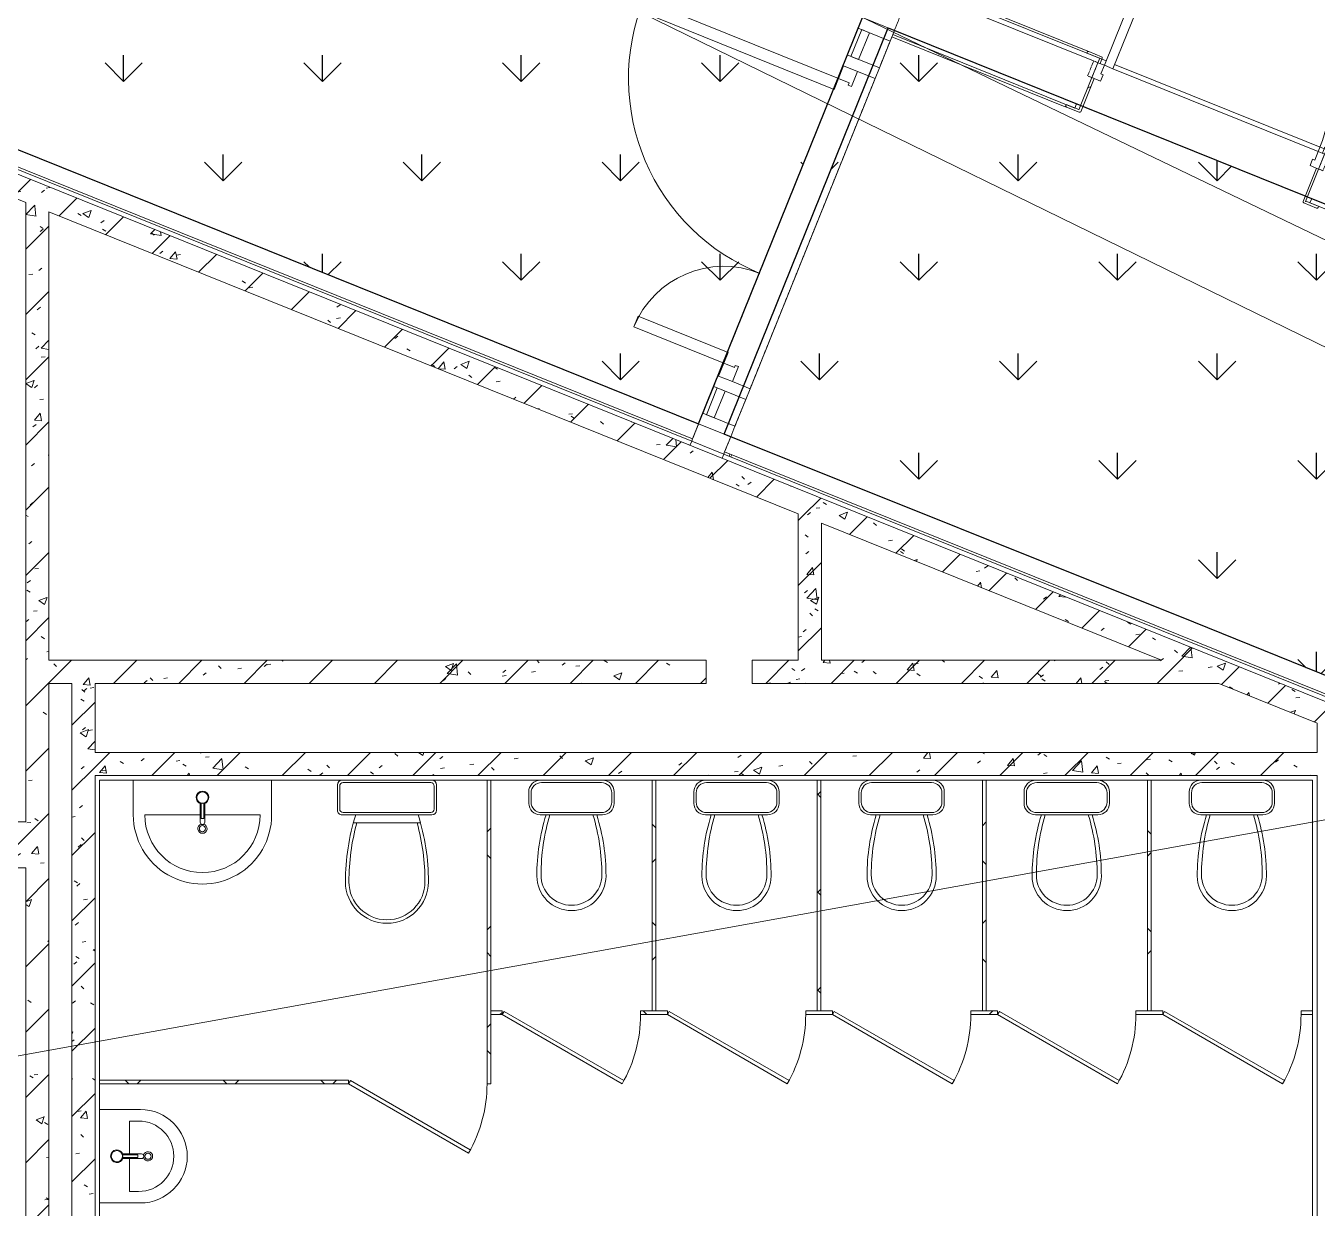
# Model space of a CAD drawing. Header units: millimetres. Extents: x -584918 to 2941280, y 3000189 to 4229862.
# Drawn here: x -460583 to -454983, y 4049111 to 4054237 of the extents above; entities that cross this region are included whole.
import ezdxf

# ---------------------------------------------------------------- set-up
doc = ezdxf.new("R2010")
doc.units = ezdxf.units.MM
doc.linetypes.add('ASVP_Невидимые', pattern=[5, 3, -2])
doc.linetypes.add('ASVP_Штриховая_ш3 п1_5', pattern=[4.5, 3, -1.5])
for name, color, linetype, lineweight in [('Витраж', 7, 'Continuous', 0), ('Двери', 7, 'Continuous', 0), ('Линии разделители', 7, 'ASVP_Штриховая_ш3 п1_5', 0), ('Обобщенные модели', 7, 'Continuous', 0), ('Панели витража', 7, 'Continuous', 0), ('Перекрытие', 7, 'Continuous', 0), ('Сантехника', 7, 'Continuous', 0), ('Стены внутренние', 7, 'Continuous', 0), ('Стены наружные', 7, 'Continuous', 0), ('Стены несущие', 7, 'Continuous', 0), ('Стены отделка', 7, 'Continuous', 0), ('Стены перегородки', 7, 'Continuous', 0), ('экспертиза ДУ', 1, 'Continuous', 0), ('экспертиза условные обозначения', 1, 'Continuous', 0)]:
    doc.layers.add(name, color=color, linetype=linetype, lineweight=lineweight)
pattern_1 = [(45, (-440814.02, 4025236.82), (-141.4214, 141.4214), [])]
pattern_2 = [(50, (-440814.02, 4025236.82), (364.368, -31.8783), [38.1, -419.1]), (355, (-440814.02, 4025236.8), (-70.486, 382.1133), [30.48, -335.28]), (100.451, (-440783.66, 4025234.16), (293.885, 350.2334), [32.38, -356.18]), (46.184, (-440814, 4025338.4), (542.1585, -84.086), [57.15, -628.65]), (96.636, (-440768.84, 4025331.4), (474.805, 494.8554), [48.57, -534.27]), (351.184, (-440814, 4025338.4), (474.81, 494.85), [45.72, -502.92]), (21, (-440763.22, 4025313.02), (303.2285, -204.5305), [38.1, -419.1]), (326, (-440763.22, 4025313), (123.604, 368.376), [30.48, -335.28]), (71.451, (-440737.95, 4025295.97), (426.834, 163.8427), [32.38, -356.18]), (37.5, (-440814.02, 4025236.82), (6.17665, 169.11015), [16.764, -314.452, 16.764, -323.596, -336.55]), (37.5, (-440814.02, 4025236.82), (6.17665, 169.11015), [-671.576, 16.764, -319.786]), (7.5, (-440814.02, 4025236.82), (133.6389, 200.3615), [16.764, -177.292, 16.764, -306.832, -128.27]), (7.5, (-440814.02, 4025236.82), (133.6389, 200.3615), [-517.652, 16.764, -111.506]), (327.5, (-440927.3, 4025236.82), (271.1818, -11.45836), [16.764, -110.236, 16.764, -379.476, -525.78]), (327.5, (-440927.3, 4025236.82), (271.1818, -11.45836), [-523.24, 16.764, -509.016]), (317.5, (-440978.1, 4025236.82), (296.2585, 50.8528), [16.764, -148.336, 16.764, -246.38, -373.38]), (317.5, (-440978.1, 4025236.82), (296.2585, 50.8528), [-428.244, 16.764, -356.616])]
pattern_3 = [(45, (-440814.02, 4025236.82), (-212.132, 212.132), []), (135, (-440814.02, 4025236.82), (-212.132, -212.132), [])]
pattern_4 = [(90, (-441193.04, 3779846), (-431.0523, 431.0523), [114.3, -747.8046]), (45, (-441193.04, 3779846), (-431.0523, 431.0523), [114.3, -495.3]), (135, (-441193.04, 3779846), (-431.0523, -431.0523), [114.3, -495.3])]

# ---------------------------------------------------------------- blocks, each defined once
blk = doc.blocks.new('Системная панель - Cтеклопакет Двухкамерный_36 мм-6338300-АР Этаж 03')
at = {"layer": 'Панели витража', "lineweight": 18}
for p, q in [((62.5, 18), (-62.5, 18)), ((-62.5, 18), (-62.5, -18)), ((62.5, -18), (62.5, 18)), ((-62.5, -18), (62.5, -18))]:
    blk.add_line(p, q, dxfattribs=at)
blk = doc.blocks.new('Прямоугольный импост - 50х150 мм-6338301-АР Этаж 03')
at = {"layer": 'Витраж', "lineweight": 18}
for p, q in [((-50, 115), (0, 115)), ((-50, -35), (-50, 115)), ((0, 115), (0, -35)), ((0, -35), (-50, -35))]:
    blk.add_line(p, q, dxfattribs=at)
blk = doc.blocks.new('ASVP_ДверьАлюминиеваяВитражная_2 полотна - Остекленная Внутренняя-6432282-АР Этаж 03')
at = {"layer": 'Двери', "lineweight": 18}
for p, q in [((-725, 32.5), (-725, -32.5)), ((-655, 32.5), (-725, 32.5)), ((-665, -32.5), (-665, 17.5)), ((-665, 17.5), (-655, 17.5)), ((-655, 17.5), (-655, 32.5)), ((655, 32.5), (725, 32.5)), ((655, 17.5), (655, 32.5)), ((665, 17.5), (655, 17.5)), ((665, -32.5), (665, 17.5)), ((725, 32.5), (725, -32.5)), ((-725, -32.5), (-665, -32.5)), ((-615, -32.5), (-665, -32.5)), ((-665, -32.5), (-665, -942.5)), ((-615, -942.5), (-615, -32.5)), ((615, -452.5), (615, -32.5)), ((615, -32.5), (665, -32.5)), ((665, -32.5), (665, -452.5)), ((725, -32.5), (665, -32.5)), ((665, -452.5), (615, -452.5)), ((-665, -942.5), (-615, -942.5))]:
    blk.add_line(p, q, dxfattribs=at)
at = {"layer": 'Двери'}
for centre, radius, start, end in [((-665, -32.5), 910, 270, 0), ((665, -32.5), 420, 180, 270)]:
    blk.add_arc(centre, radius, start, end, dxfattribs=at)
blk = doc.blocks.new('Прямоугольный импост - 50х150 мм-6338298-АР Этаж 03')
at = {"layer": 'Витраж', "lineweight": 18}
for p, q in [((-25, 115), (25, 115)), ((-25, -35), (-25, 115)), ((25, 115), (25, 32.5)), ((25, -35), (-25, -35)), ((25, -32.5), (25, -35))]:
    blk.add_line(p, q, dxfattribs=at)
blk = doc.blocks.new('Прямоугольный импост - 50х150 мм-V4-АР Этаж 03')
at = {"layer": 'Витраж', "lineweight": 18}
for p, q in [((-25, 115), (25, 115)), ((-25, 32.5), (-25, 115)), ((25, 115), (25, -35)), ((-25, -35), (-25, -32.5)), ((25, -35), (-25, -35))]:
    blk.add_line(p, q, dxfattribs=at)
blk = doc.blocks.new('Прямоугольный импост - 50х150 мм-6338307-АР Этаж 03')
at = {"layer": 'Витраж', "lineweight": 18}
for p, q in [((0, 115), (-50, 115)), ((-50, 115), (-50, -35)), ((0, -35), (0, 115)), ((-50, -35), (0, -35))]:
    blk.add_line(p, q, dxfattribs=at)
blk = doc.blocks.new('ASVP_2D_Унитаз_Слив - Унитаз для взрослых-7543800-АР Этаж 03')
at = {"layer": 'Сантехника'}
for p, q in [((-254.8, 195), (36.7, 195)), ((-324.1, 140), (-324.1, 30)), ((-314.1, 135), (-314.1, 35)), ((85.9, 160), (-304.1, 160)), ((80.9, 150), (-299.1, 150)), ((95.9, 35), (95.9, 135)), ((105.9, 30), (105.9, 140)), ((-299.1, 20), (80.9, 20))]:
    blk.add_line(p, q, dxfattribs=at)
for centre, radius, start, end in [((-109.1, 450), 180, 90, 180), ((-109.1, 450), 180, 0, 90), ((-109.1, 450), 165, 90, 180), ((-109.1, 450), 165, 0, 90), ((676.9, 450), 966, 180, 197.4702), ((691.9, 450), 966, 180, 195.3062), ((-910.1, 450), 966, 344.6938, 0), ((-895.1, 450), 966, 342.5298, 0), ((-304.1, 140), 20, 90, 180), ((-299.1, 135), 15, 90, 180), ((80.9, 135), 15, 360, 90), ((85.9, 140), 20, 360, 90), ((-304.1, 30), 20, 180, 270), ((-299.1, 35), 15, 180, 270), ((80.9, 35), 15, 270, 0), ((85.9, 30), 20, 270, 360)]:
    blk.add_arc(centre, radius, start, end, dxfattribs=at)
blk = doc.blocks.new('ASVP_2D_Унитаз_Слив - Унитаз детский-7543592-АР Этаж 03')
at = {"layer": 'Сантехника'}
for p, q in [((-244.1, 160), (25.9, 160)), ((20.9, 150), (-239.1, 150)), ((-294.1, 60), (-294.1, 110)), ((-284.1, 105), (-284.1, 65)), ((65.9, 65), (65.9, 105)), ((75.9, 110), (75.9, 60)), ((-239.1, 20), (20.9, 20))]:
    blk.add_line(p, q, dxfattribs=at)
for centre, radius, start, end in [((-109.1, 425), 150, 90.0996, 180), ((-109.1, 425), 150, 0, 90.0996), ((-109.1, 420.1), 131.9, 90, 180), ((-109.1, 420.1), 131.9, 360, 90), ((638.7, 425), 897.8, 180, 197.1672), ((661.9, 420.1), 902.8, 180, 196.7435), ((-880.1, 420.1), 902.8, 343.2565, 360), ((-856.9, 425), 897.8, 342.8328, 0), ((-244.1, 110), 50, 90, 180), ((-239.1, 105), 45, 90, 180), ((20.9, 105), 45, 0, 90), ((25.9, 110), 50, 0, 90), ((-244.1, 60), 50, 180, 270), ((-239.1, 65), 45, 180, 270), ((20.9, 65), 45, 270, 0), ((25.9, 60), 50, 270, 0)]:
    blk.add_arc(centre, radius, start, end, dxfattribs=at)
blk = doc.blocks.new('ASVP_2D_Раковина - Раковина 405х380 _детская_-7545342-АР Этаж 03')
at = {"layer": 'Сантехника'}
for p, q in [((-311.6, 187.5), (-311.6, 10)), ((-311.6, 10), (-311.6, 187.5)), ((-261.6, 179.3), (-261.6, 140)), ((-119.1, 110.6), (-119.1, 191.9)), ((-115.1, 176), (-115.1, 109.6)), ((-103.1, 176), (-115.1, 176)), ((-103.1, 109.6), (-103.1, 176)), ((-99.1, 191.9), (-99.1, 110.6)), ((43.4, 179.3), (43.4, 140)), ((93.4, 10), (93.4, 187.5)), ((93.4, 187.5), (93.4, 10)), ((-261.6, 140), (-119.1, 140)), ((43.4, 140), (-99.1, 140))]:
    blk.add_line(p, q, dxfattribs=at)
for centre, radius in [((-109.1, 220), 13.3), ((-109.1, 85), 24.5)]:
    blk.add_circle(centre, radius, dxfattribs=at)
for centre, radius, start, end in [((-109.1, 187.5), 202.5, 360, 180), ((-109.1, 187.5), 202.5, 360, 180), ((-109.1, 179.3), 152.5, 0, 180), ((-109.1, 220), 20, 284.1438, 255.8562), ((-109.1, 191.9), 10, 0, 180), ((-109.1, 85), 27.5, 102.6043, 77.3977), ((-109.1, 85), 25.3, 76.2933, 103.7089)]:
    blk.add_arc(centre, radius, start, end, dxfattribs=at)
blk = doc.blocks.new('Д_Эскиз_1П - Дверь_в_трансформируемой_перегородке-7567258-АР Этаж 03')
at = {"layer": 'Двери'}
for p, q in [((-292, 5.9), (-300, -8)), ((227.6, -294.1), (-292, 5.9)), ((-300, -8), (219.6, -308)), ((219.6, -308), (227.6, -294.1))]:
    blk.add_line(p, q, dxfattribs=at)
blk.add_arc((-300, -8), 600, 330, 360, dxfattribs=at)
blk = doc.blocks.new('ASVP_2D_Раковина - Раковина 600х450-7567269-АР Этаж 03')
at = {"layer": 'Сантехника'}
for p, q in [((-119.1, 110.6), (-119.1, 191.9)), ((-115.1, 176), (-115.1, 109.6)), ((-103.1, 176), (-115.1, 176)), ((-103.1, 109.6), (-103.1, 176)), ((-99.1, 191.9), (-99.1, 110.6)), ((-409.1, 160), (-409.1, 10)), ((-409.1, 10), (-409.1, 160)), ((-359.1, 160), (-119.1, 160)), ((140.9, 160), (-99.1, 160)), ((190.9, 10), (190.9, 160)), ((190.9, 160), (190.9, 10))]:
    blk.add_line(p, q, dxfattribs=at)
for centre, radius in [((-109.1, 220), 13.3), ((-109.1, 85), 24.5)]:
    blk.add_circle(centre, radius, dxfattribs=at)
for centre, radius, start, end in [((-109.1, 160), 300, 360, 180), ((-109.1, 160), 300, 360, 180), ((-109.1, 160), 250, 0, 180), ((-109.1, 220), 20, 284.1438, 255.8562), ((-109.1, 191.9), 10, 0, 180), ((-109.1, 85), 27.5, 102.6043, 77.3977), ((-109.1, 85), 25.3, 76.2933, 103.7089)]:
    blk.add_arc(centre, radius, start, end, dxfattribs=at)
blk = doc.blocks.new('ASVP_ДверьДеревянная_1 полотно - Входная_внутр_ 1000х2000h_полотно_ Г Пр _950 в свету_-7487840-АР Этаж 03')
at = {"layer": 'Двери', "lineweight": 18}
for p, q in [((-500, 1100), (-460, 1100)), ((-500, 100), (-500, 1100)), ((-460, 1100), (-460, 100)), ((-530, 100), (-500, 100)), ((-530, 30), (-530, 100)), ((-460, 100), (-500, 100)), ((-500, 100), (-500, 60)), ((-500, 60), (-490, 60)), ((-490, 60), (-490, 30)), ((490, 60), (500, 60)), ((490, 30), (490, 60)), ((500, 100), (530, 100)), ((500, 60), (500, 100)), ((530, 100), (530, 30)), ((-490, 30), (-530, 30)), ((530, 30), (490, 30))]:
    blk.add_line(p, q, dxfattribs=at)
at = {"layer": 'Двери', "linetype": 'ASVP_Невидимые', "lineweight": 18}
for p, q in [((-550, 100), (-530, 100)), ((-550, 30), (-550, 100)), ((-530, 100), (-530, 30)), ((530, 100), (550, 100)), ((530, 30), (530, 100)), ((550, 100), (550, 30)), ((-530, 30), (-550, 30)), ((550, 30), (530, 30))]:
    blk.add_line(p, q, dxfattribs=at)
at = {"layer": 'Двери'}
blk.add_arc((-500, 100), 1000, 0, 90, dxfattribs=at)
blk = doc.blocks.new('ASVP_НАЛИЧНИК МДФ_Двери - Наличник дверной МДФ-V83-АР Этаж 03')
at = {"layer": 'Обобщенные модели'}
h = blk.add_hatch(dxfattribs=at)
h.set_pattern_fill('FP_24', color=256, style=0, pattern_type=2)
h.set_pattern_definition([(238.819, (24272.62, -20429.885), (847.5705, 1239.66265), [208.25, -1874.25]), (228.514, (24551.11, -20452.37), (-230.6308, -541.9905), [465.661, -465.661]), (220.384, (24628.95, -20645.53), (-616.941, -697.6711), [263.418, -1053.671])])
h.paths.add_polyline_path([(585, -10), (589, -7.5), (590, -5), (590, 0), (530, 0), (530, 150), (520, 150), (520, -5), (521.5, -8.5), (525, -10), (554, -10)])
h.paths.add_polyline_path([(-525, -10), (-521.5, -8.5), (-520, -5), (-520, 150), (-530, 150), (-531, 0), (-590, 0), (-590, -5), (-587.5, -9), (-585, -10), (-526.4, -10)])
for p, q in [((-530, 150), (-530, -1)), ((-520, -5), (-520, 150)), ((520, 150), (520, -5)), ((530, -1), (530, 150)), ((-531, 0), (-590, 0)), ((-590, 0), (-590, -5)), ((-531, -1), (-531, 0)), ((590, 0), (531, 0)), ((531, 0), (531, -1)), ((590, -5), (590, 0)), ((-585, -10), (-525, -10)), ((-530, -1), (-531, -1)), ((525, -10), (585, -10)), ((531, -1), (530, -1))]:
    blk.add_line(p, q, dxfattribs=at)
for centre, start, end in [((-585, -5), 180, 270), ((-525, -5), 270, 360), ((525, -5), 180, 270), ((585, -5), 270, 360)]:
    blk.add_arc(centre, 5, start, end, dxfattribs=at)
blk = doc.blocks.new('ASVP_НАЛИЧНИК МДФ_Двери - Наличник дверной МДФ-V84-АР Этаж 03')
at = {"layer": 'Обобщенные модели'}
h = blk.add_hatch(dxfattribs=at)
h.set_pattern_fill('FP_25', color=256, style=0, pattern_type=2)
h.set_pattern_definition([(58.819, (-24272.62, 20669.885), (-847.5705, -1239.66265), [208.25, -1874.25]), (48.514, (-24551.11, 20692.37), (230.6314, 541.9913), [465.661, -465.661]), (40.384, (-24628.95, 20885.53), (616.941, 697.6711), [263.418, -1053.671])])
h.paths.add_polyline_path([(-590, 0), (-590, -5), (-587.5, -9), (-585, -10), (-525, -10), (-521.5, -8.5), (-520, -4.8), (-520, 0), (-565.2, 0)])
h.paths.add_polyline_path([(520, 0), (520, -5), (521.5, -8.5), (525, -10), (585, -10), (589, -7.5), (590, -5), (590, 0), (521, 0)])
for p, q in [((-531, 0), (-590, 0)), ((-531, -1), (-531, 0)), ((-530, 20), (-530, -1)), ((-520, -5), (-520, 20)), ((520, 20), (520, -5)), ((530, -1), (530, 20)), ((590, 0), (531, 0)), ((590, -5), (590, 0)), ((-590, 0), (-590, -5)), ((-585, -10), (-525, -10)), ((-530, -1), (-531, -1)), ((525, -10), (585, -10)), ((531, -1), (530, -1)), ((531, 0), (531, -1))]:
    blk.add_line(p, q, dxfattribs=at)
for centre, start, end in [((-585, -5), 180, 270), ((-525, -5), 270, 360), ((525, -5), 180, 270), ((585, -5), 270, 360)]:
    blk.add_arc(centre, 5, start, end, dxfattribs=at)

msp = doc.modelspace()

# ---------------------------------------------------------------- hatches: boundary and pattern name
at = {"layer": 'Стены внутренние'}
h = msp.add_hatch(dxfattribs=at)
h.set_pattern_fill('FP_4', color=256, style=0, pattern_type=2)
h.set_pattern_definition(pattern_1)
h.paths.add_polyline_path([(-454683.121, 4051093.335), (-454683.121, 4051201.149), (-460690.656, 4053622.096), (-460728.033, 4053529.344), (-454783.121, 4051133.633)])
h = msp.add_hatch(dxfattribs=at)
h.set_pattern_fill('FP_5', color=256, style=0, pattern_type=2)
h.set_pattern_definition(pattern_2)
h.paths.add_polyline_path([(-454683.121, 4051093.335), (-454683.121, 4051201.149), (-460690.656, 4053622.096), (-460728.033, 4053529.344), (-454783.121, 4051133.633)])
h = msp.add_hatch(dxfattribs=at)
h.set_pattern_fill('FP_4', color=256, style=0, pattern_type=2)
h.set_pattern_definition(pattern_1)
h.paths.add_polyline_path([(-460529.996, 4047086.149), (-460483.121, 4047086.149), (-460483.121, 4053430.648), (-460583.121, 4053470.946), (-460583.121, 4047086.149)])
h = msp.add_hatch(dxfattribs=at)
h.set_pattern_fill('FP_5', color=256, style=0, pattern_type=2)
h.set_pattern_definition(pattern_2)
h.paths.add_polyline_path([(-460529.996, 4047086.149), (-460483.121, 4047086.149), (-460483.121, 4053430.648), (-460583.121, 4053470.946), (-460583.121, 4047086.149)])
h = msp.add_hatch(dxfattribs=at)
h.set_pattern_fill('FP_4', color=256, style=0, pattern_type=2)
h.set_pattern_definition(pattern_1)
h.paths.add_polyline_path([(-457133.121, 4051486.149), (-457133.121, 4052080.648), (-457233.121, 4052120.946), (-457233.121, 4051486.149)])
h = msp.add_hatch(dxfattribs=at)
h.set_pattern_fill('FP_5', color=256, style=0, pattern_type=2)
h.set_pattern_definition(pattern_2)
h.paths.add_polyline_path([(-457133.121, 4051486.149), (-457133.121, 4052080.648), (-457233.121, 4052120.946), (-457233.121, 4051486.149)])
h = msp.add_hatch(dxfattribs=at)
h.set_pattern_fill('FP_4', color=256, style=0, pattern_type=2)
h.set_pattern_definition(pattern_1)
h.paths.add_polyline_path([(-459188.486, 4051386.149), (-457633.121, 4051386.149), (-457633.121, 4051486.149), (-460483.121, 4051486.149), (-460483.121, 4051386.149), (-460283.121, 4051386.149)])
h = msp.add_hatch(dxfattribs=at)
h.set_pattern_fill('FP_5', color=256, style=0, pattern_type=2)
h.set_pattern_definition(pattern_2)
h.paths.add_polyline_path([(-459188.486, 4051386.149), (-457633.121, 4051386.149), (-457633.121, 4051486.149), (-460483.121, 4051486.149), (-460483.121, 4051386.149), (-460283.121, 4051386.149)])
h = msp.add_hatch(dxfattribs=at)
h.set_pattern_fill('FP_4', color=256, style=0, pattern_type=2)
h.set_pattern_definition(pattern_1)
h.paths.add_polyline_path([(-456301.557, 4051386.149), (-455409.735, 4051386.149), (-455657.883, 4051486.149), (-457433.121, 4051486.149), (-457433.121, 4051386.149), (-457263.866, 4051386.149)])
h = msp.add_hatch(dxfattribs=at)
h.set_pattern_fill('FP_5', color=256, style=0, pattern_type=2)
h.set_pattern_definition(pattern_2)
h.paths.add_polyline_path([(-456301.557, 4051386.149), (-455409.735, 4051386.149), (-455657.883, 4051486.149), (-457433.121, 4051486.149), (-457433.121, 4051386.149), (-457263.866, 4051386.149)])
h = msp.add_hatch(dxfattribs=at)
h.set_pattern_fill('FP_4', color=256, style=0, pattern_type=2)
h.set_pattern_definition(pattern_1)
h.paths.add_polyline_path([(-460283.121, 4047086.149), (-460283.121, 4051386.149), (-460383.121, 4051386.149), (-460383.121, 4047086.149)])
h = msp.add_hatch(dxfattribs=at)
h.set_pattern_fill('FP_5', color=256, style=0, pattern_type=2)
h.set_pattern_definition(pattern_2)
h.paths.add_polyline_path([(-460283.121, 4047086.149), (-460283.121, 4051386.149), (-460383.121, 4051386.149), (-460383.121, 4047086.149)])
h = msp.add_hatch(dxfattribs=at)
h.set_pattern_fill('FP_4', color=256, style=0, pattern_type=2)
h.set_pattern_definition(pattern_1)
h.paths.add_polyline_path([(-455339.247, 4050986.149), (-454983.121, 4050986.149), (-454983.121, 4051086.149), (-460283.121, 4051086.149), (-460283.121, 4050986.149), (-455820.402, 4050986.149)])
h = msp.add_hatch(dxfattribs=at)
h.set_pattern_fill('FP_5', color=256, style=0, pattern_type=2)
h.set_pattern_definition(pattern_2)
h.paths.add_polyline_path([(-455339.247, 4050986.149), (-454983.121, 4050986.149), (-454983.121, 4051086.149), (-460283.121, 4051086.149), (-460283.121, 4050986.149), (-455820.402, 4050986.149)])
h = msp.add_hatch(dxfattribs=at)
h.set_pattern_fill('FP_4', color=256, style=0, pattern_type=2)
h.set_pattern_definition(pattern_1)
h.paths.add_polyline_path([(-461433.121, 4050586.149), (-460583.121, 4050586.149), (-460583.121, 4050786.149), (-461433.121, 4050786.149), (-461433.121, 4050680.861)])
h = msp.add_hatch(dxfattribs=at)
h.set_pattern_fill('FP_5', color=256, style=0, pattern_type=2)
h.set_pattern_definition(pattern_2)
h.paths.add_polyline_path([(-461433.121, 4050586.149), (-460583.121, 4050586.149), (-460583.121, 4050786.149), (-461433.121, 4050786.149), (-461433.121, 4050680.861)])
at = {"layer": 'Стены наружные'}
h = msp.add_hatch(dxfattribs=at)
h.set_pattern_fill('FP_22', color=256, style=0, pattern_type=2)
h.set_pattern_definition(pattern_3)
h.paths.add_polyline_path([(-458583.121, 4049650.149), (-458567.121, 4049650.149), (-458567.121, 4050966.149), (-458583.121, 4050966.149), (-458583.121, 4050680.861)])
h = msp.add_hatch(dxfattribs=at)
h.set_pattern_fill('FP_22', color=256, style=0, pattern_type=2)
h.set_pattern_definition(pattern_3)
h.paths.add_polyline_path([(-457867.121, 4049966.149), (-457851.121, 4049966.149), (-457851.121, 4050966.149), (-457867.121, 4050966.149), (-457867.121, 4050680.861)])
h = msp.add_hatch(dxfattribs=at)
h.set_pattern_fill('FP_22', color=256, style=0, pattern_type=2)
h.set_pattern_definition(pattern_3)
h.paths.add_polyline_path([(-457151.121, 4049966.149), (-457135.121, 4049966.149), (-457135.121, 4050966.149), (-457151.121, 4050966.149), (-457151.121, 4050680.861)])
h = msp.add_hatch(dxfattribs=at)
h.set_pattern_fill('FP_22', color=256, style=0, pattern_type=2)
h.set_pattern_definition(pattern_3)
h.paths.add_polyline_path([(-456419.121, 4049966.149), (-456419.121, 4050966.149), (-456435.121, 4050966.149), (-456435.121, 4049966.149)])
h = msp.add_hatch(dxfattribs=at)
h.set_pattern_fill('FP_22', color=256, style=0, pattern_type=2)
h.set_pattern_definition(pattern_3)
h.paths.add_polyline_path([(-455719.121, 4049966.149), (-455703.121, 4049966.149), (-455703.121, 4050966.149), (-455719.121, 4050966.149), (-455719.121, 4050680.861)])
h = msp.add_hatch(dxfattribs=at)
h.set_pattern_fill('FP_22', color=256, style=0, pattern_type=2)
h.set_pattern_definition(pattern_3)
h.paths.add_polyline_path([(-455003.121, 4049950.149), (-455003.121, 4049966.149), (-455053.121, 4049966.149), (-455053.121, 4049950.149)])
h.paths.add_polyline_path([(-455653.121, 4049950.149), (-455653.121, 4049966.149), (-455769.121, 4049966.149), (-455769.121, 4049950.149), (-455703.121, 4049950.149)])
h.paths.add_polyline_path([(-457085.121, 4049950.149), (-457085.121, 4049966.149), (-457201.121, 4049966.149), (-457201.121, 4049950.149), (-457135.121, 4049950.149)])
h.paths.add_polyline_path([(-456419.121, 4049950.149), (-456369.121, 4049950.149), (-456369.121, 4049966.149), (-456485.121, 4049966.149), (-456485.121, 4049950.149), (-456435.121, 4049950.149)])
h.paths.add_polyline_path([(-457917.121, 4049950.149), (-457801.121, 4049950.149), (-457801.121, 4049966.149), (-457917.121, 4049966.149)])
h.paths.add_polyline_path([(-458567.121, 4049950.149), (-458517.121, 4049950.149), (-458517.121, 4049966.149), (-458567.121, 4049966.149)])
h = msp.add_hatch(dxfattribs=at)
h.set_pattern_fill('FP_22', color=256, style=0, pattern_type=2)
h.set_pattern_definition(pattern_3)
h.paths.add_polyline_path([(-460150.796, 4049650.149), (-459183.121, 4049650.149), (-459183.121, 4049666.149), (-460263.121, 4049666.149), (-460263.121, 4049650.149)])
at = {"layer": 'экспертиза условные обозначения', "lineweight": -3}
h = msp.add_hatch(dxfattribs=at)
h.set_pattern_fill('GRASS', color=3, scale=24)
h.set_pattern_definition(pattern_4)
edge = h.paths.add_edge_path()
edge.add_line((-462133.121, 4050786.149), (-462133.121, 4052681.959))
edge.add_arc((-461038, 4052689.186), 1095.144, 67.673189, 180.378112, ccw=False)
edge.add_line((-460621.967, 4053702.23), (-457665.584, 4052510.852))
edge.add_line((-457665.584, 4052510.852), (-456955.409, 4054273.138))
edge.add_line((-456955.409, 4054273.138), (-464933.121, 4057488.036))
edge.add_line((-464933.121, 4057488.036), (-464933.121, 4050786.149))
edge.add_line((-464933.121, 4050786.149), (-462133.121, 4050786.149))
h = msp.add_hatch(dxfattribs=at)
h.set_pattern_fill('GRASS', color=3, scale=24)
h.set_pattern_definition(pattern_4)
edge = h.paths.add_edge_path()
edge.add_line((-457554.282, 4052465.999), (-456844.107, 4054228.284))
edge.add_line((-456844.107, 4054228.284), (-445080.333, 4049487.659))
edge.add_line((-445080.333, 4049487.659), (-445790.508, 4047725.373))
edge.add_line((-445790.508, 4047725.373), (-447018.582, 4048225.66))
edge.add_arc((-447470.758, 4047209.275), 1112.43, 66.016346, 179.369778)
edge.add_line((-448583.121, 4047221.511), (-448583.121, 4045386.149))
edge.add_line((-448583.121, 4045386.149), (-451511.047, 4045386.149))
edge.add_line((-451511.047, 4045386.149), (-451533.121, 4050039.561))
edge.add_line((-451533.121, 4050039.561), (-455518.582, 4051651.033))
edge.add_line((-455518.582, 4051651.033), (-457554.282, 4052465.999))

# ---------------------------------------------------------------- linework, layer by layer
at = {"layer": 'Линии разделители'}
for p, q in [((-456778.903, 4054309.823), (-456816.281, 4054217.071)), ((-457020.82, 4054110.822), (-456974.098, 4054226.762)), ((-456834.97, 4054170.695), (-456881.692, 4054054.755)), ((-457061.935, 4054008.795), (-457039.509, 4054064.446)), ((-456900.381, 4054008.379), (-457442.356, 4052663.477)), ((-457540.369, 4052821.571), (-457080.624, 4053962.419)), ((-457581.484, 4052719.543), (-457559.058, 4052775.195)), ((-457646.895, 4052557.228), (-457600.173, 4052673.168)), ((-457461.045, 4052617.101), (-457507.767, 4052501.161)), ((-457691.748, 4052445.925), (-457665.584, 4052510.852)), ((-457526.456, 4052454.785), (-457552.62, 4052389.859))]:
    msp.add_line(p, q, dxfattribs=at)
at = {"layer": 'Перекрытие'}
for p, q in [((-457020.82, 4054110.822), (-456974.098, 4054226.762)), ((-456834.97, 4054170.695), (-456881.692, 4054054.755)), ((-457061.935, 4054008.795), (-457039.509, 4054064.446)), ((-456900.381, 4054008.379), (-457442.356, 4052663.477)), ((-457540.369, 4052821.571), (-457080.624, 4053962.419)), ((-456008.639, 4053891.603), (-456027.189, 4053899.079)), ((-455034.744, 4053499.138), (-455999.363, 4053887.866)), ((-455006.918, 4053487.925), (-455025.469, 4053495.4)), ((-457581.484, 4052719.543), (-457559.058, 4052775.195)), ((-457646.895, 4052557.228), (-457600.173, 4052673.168)), ((-457461.045, 4052617.101), (-457507.767, 4052501.161)), ((-457691.748, 4052445.925), (-457665.584, 4052510.852)), ((-457526.456, 4052454.785), (-457552.62, 4052389.859)), ((-457695.486, 4052436.65), (-457556.358, 4052380.584))]:
    msp.add_line(p, q, dxfattribs=at)
at = {"layer": 'Стены внутренние'}
for p, q in [((-456794.538, 4054456.282), (-455978.321, 4054127.359)), ((-456075.503, 4053886.204), (-456827.494, 4054189.246)), ((-455978.321, 4054127.359), (-455980.19, 4054122.722)), ((-456075.503, 4053886.204), (-456073.634, 4053890.842)), ((-460679.442, 4053649.922), (-457691.748, 4052445.925)), ((-457691.748, 4052445.925), (-457695.486, 4052436.65)), ((-457552.62, 4052389.859), (-457556.358, 4052380.584)), ((-457552.62, 4052389.859), (-451503.121, 4049952.001)), ((-457529.432, 4052380.515), (-457533.17, 4052371.239)), ((-457521.907, 4052377.482), (-457525.645, 4052368.207))]:
    msp.add_line(p, q, dxfattribs=at)
at = {"layer": 'Стены несущие'}
for p, q in [((-451419.973, 4049886.149), (-460690.656, 4053622.096)), ((-460728.033, 4053529.344), (-460583.121, 4053470.946)), ((-460583.121, 4053470.946), (-460583.121, 4050786.149)), ((-460483.121, 4053430.648), (-457233.121, 4052120.946)), ((-460483.121, 4051486.149), (-460483.121, 4053430.648)), ((-457233.121, 4052120.946), (-457233.121, 4051486.149)), ((-457133.121, 4052080.648), (-455657.883, 4051486.149)), ((-457133.121, 4051486.149), (-457133.121, 4052080.648)), ((-457633.121, 4051486.149), (-460483.121, 4051486.149)), ((-457633.121, 4051386.149), (-457633.121, 4051486.149)), ((-457233.121, 4051486.149), (-457433.121, 4051486.149)), ((-457433.121, 4051486.149), (-457433.121, 4051386.149)), ((-455657.883, 4051486.149), (-457133.121, 4051486.149)), ((-460483.121, 4047086.149), (-460483.121, 4051386.149)), ((-460483.121, 4051386.149), (-460383.121, 4051386.149)), ((-460383.121, 4051386.149), (-460383.121, 4047086.149)), ((-460283.121, 4051386.149), (-457633.121, 4051386.149)), ((-460283.121, 4051086.149), (-460283.121, 4051386.149)), ((-457433.121, 4051386.149), (-455409.735, 4051386.149)), ((-455409.735, 4051386.149), (-454983.121, 4051214.23)), ((-454983.121, 4051214.23), (-454983.121, 4051086.149)), ((-454983.121, 4051086.149), (-460283.121, 4051086.149)), ((-460283.121, 4050986.149), (-454983.121, 4050986.149)), ((-460283.121, 4047086.149), (-460283.121, 4050986.149)), ((-454983.121, 4050986.149), (-454983.121, 4047086.149)), ((-460583.121, 4050786.149), (-461433.121, 4050786.149)), ((-461433.121, 4050586.149), (-460583.121, 4050586.149)), ((-460583.121, 4050586.149), (-460583.121, 4046986.149))]:
    msp.add_line(p, q, dxfattribs=at)
at = {"layer": 'Стены отделка'}
for p, q in [((-456833.577, 4054439.67), (-455952.434, 4054084.583)), ((-455898.582, 4054084.444), (-456807.551, 4054450.745)), ((-456816.281, 4054217.071), (-456823.757, 4054198.521)), ((-456823.757, 4054198.521), (-456034.665, 4053880.528)), ((-456027.189, 4053899.079), (-456816.281, 4054217.071)), ((-451743.298, 4052409.927), (-455861.482, 4054069.493)), ((-455868.957, 4054050.943), (-454978.539, 4053692.118)), ((-456034.665, 4053880.528), (-456027.189, 4053899.079)), ((-457695.486, 4052436.65), (-460683.18, 4053640.646)), ((-455006.918, 4053487.925), (-455014.394, 4053469.375)), ((-455014.394, 4053469.375), (-450655.055, 4051712.626)), ((-450647.579, 4051731.177), (-455006.918, 4053487.925)), ((-457702.961, 4052418.1), (-457695.486, 4052436.65)), ((-457556.358, 4052380.584), (-457563.834, 4052362.033)), ((-451513.121, 4049945.249), (-457556.358, 4052380.584)), ((-460263.121, 4050966.149), (-455003.121, 4050966.149)), ((-460263.121, 4047106.149), (-460263.121, 4050966.149)), ((-455003.121, 4050966.149), (-455003.121, 4047106.149)), ((-460583.121, 4050586.149), (-462133.121, 4050586.149))]:
    msp.add_line(p, q, dxfattribs=at)
at = {"layer": 'Стены перегородки'}
for p, q in [((-458583.121, 4050966.149), (-458583.121, 4049650.149)), ((-458567.121, 4050966.149), (-458583.121, 4050966.149)), ((-458567.121, 4049650.149), (-458567.121, 4050966.149)), ((-457867.121, 4050966.149), (-457867.121, 4049966.149)), ((-457851.121, 4050966.149), (-457867.121, 4050966.149)), ((-457851.121, 4049966.149), (-457851.121, 4050966.149)), ((-457151.121, 4050966.149), (-457151.121, 4049966.149)), ((-457135.121, 4050966.149), (-457151.121, 4050966.149)), ((-457135.121, 4049966.149), (-457135.121, 4050966.149)), ((-456435.121, 4050966.149), (-456435.121, 4049966.149)), ((-456419.121, 4050966.149), (-456435.121, 4050966.149)), ((-456419.121, 4049966.149), (-456419.121, 4050966.149)), ((-455719.121, 4050966.149), (-455719.121, 4049966.149)), ((-455703.121, 4050966.149), (-455719.121, 4050966.149)), ((-455703.121, 4049966.149), (-455703.121, 4050966.149)), ((-458517.121, 4049966.149), (-458567.121, 4049966.149)), ((-458567.121, 4049950.149), (-458517.121, 4049950.149)), ((-458517.121, 4049950.149), (-458517.121, 4049966.149)), ((-457801.121, 4049966.149), (-457917.121, 4049966.149)), ((-457917.121, 4049966.149), (-457917.121, 4049950.149)), ((-457917.121, 4049950.149), (-457801.121, 4049950.149)), ((-457801.121, 4049950.149), (-457801.121, 4049966.149)), ((-457085.121, 4049966.149), (-457201.121, 4049966.149)), ((-457201.121, 4049966.149), (-457201.121, 4049950.149)), ((-457201.121, 4049950.149), (-457085.121, 4049950.149)), ((-457085.121, 4049950.149), (-457085.121, 4049966.149)), ((-456369.121, 4049966.149), (-456485.121, 4049966.149)), ((-456485.121, 4049966.149), (-456485.121, 4049950.149)), ((-456485.121, 4049950.149), (-456369.121, 4049950.149)), ((-456369.121, 4049950.149), (-456369.121, 4049966.149)), ((-455653.121, 4049966.149), (-455769.121, 4049966.149)), ((-455769.121, 4049966.149), (-455769.121, 4049950.149)), ((-455769.121, 4049950.149), (-455653.121, 4049950.149)), ((-455653.121, 4049950.149), (-455653.121, 4049966.149)), ((-455003.121, 4049966.149), (-455053.121, 4049966.149)), ((-455053.121, 4049966.149), (-455053.121, 4049950.149)), ((-455053.121, 4049950.149), (-455003.121, 4049950.149)), ((-455003.121, 4049950.149), (-455003.121, 4049966.149)), ((-459183.121, 4049666.149), (-460263.121, 4049666.149)), ((-460263.121, 4049666.149), (-460263.121, 4049650.149)), ((-460263.121, 4049650.149), (-459183.121, 4049650.149)), ((-459183.121, 4049650.149), (-459183.121, 4049666.149)), ((-458583.121, 4049650.149), (-458567.121, 4049650.149))]:
    msp.add_line(p, q, dxfattribs=at)
at = {"layer": 'экспертиза ДУ'}
for points in [[(-449329.829, 4050094.25), (-514440.006, 4081952.029)], [(-514440.006, 4081952.029), (-448380.168, 4050145.471)], [(-445543.105, 4052495.084), (-524200.006, 4038282.029)]]:
    msp.add_lwpolyline(points, dxfattribs=at)
at = {"layer": 'экспертиза условные обозначения', "color": 3, "lineweight": -3}
for points in [[(-462133.121, 4050786.149), (-462133.121, 4052681.959, -0.53566129), (-460621.967, 4053702.23), (-457665.584, 4052510.852), (-456955.409, 4054273.138), (-464933.121, 4057488.036), (-464933.121, 4050786.149), (-462133.121, 4050786.149)], [(-457554.282, 4052465.999), (-456844.107, 4054228.284), (-445080.333, 4049487.659), (-445790.508, 4047725.373), (-447018.582, 4048225.66, 0.5393084), (-448583.121, 4047221.511), (-448583.121, 4045386.149), (-451511.047, 4045386.149), (-451533.121, 4050039.561), (-455518.582, 4051651.033), (-457554.282, 4052465.999)]]:
    msp.add_lwpolyline(points, format="xyb", dxfattribs=at)

# ---------------------------------------------------------------- block references
at = {"layer": 'Витраж', "extrusion": (0, 0, -1), "rotation": 111.9486990835425}
for name, p in [('Прямоугольный импост - 50х150 мм-6338301-АР Этаж 03', (456922.946, 4054260.055)), ('Прямоугольный импост - 50х150 мм-V4-АР Этаж 03', (456997.701, 4054074.552)), ('Прямоугольный импост - 50х150 мм-6338298-АР Этаж 03', (457558.365, 4052683.273))]:
    msp.add_blockref(name, p, dxfattribs=at)
at = {"layer": 'Витраж', "rotation": 248.0513009164575}
msp.add_blockref('Прямоугольный импост - 50х150 мм-6338307-АР Этаж 03', (-457633.121, 4052497.77), dxfattribs=at)
at = {"layer": 'Двери'}
for name, p, rotation in [('ASVP_ДверьДеревянная_1 полотно - Входная_внутр_ 1000х2000h_полотно_ Г Пр _950 в свету_-7487840-АР Этаж 03', (-455479.676, 4053786.254), 338.0513009164578), ('ASVP_ДверьАлюминиеваяВитражная_2 полотна - Остекленная Внутренняя-6432282-АР Этаж 03', (-457278.033, 4053378.912), 248.0513009164575)]:
    msp.add_blockref(name, p, dxfattribs=dict(at, rotation=rotation))
for p in [(-458217.121, 4049958.149), (-457501.121, 4049958.149), (-456785.121, 4049958.149), (-456069.121, 4049958.149), (-455353.121, 4049958.149), (-458883.121, 4049658.149)]:
    msp.add_blockref('Д_Эскиз_1П - Дверь_в_трансформируемой_перегородке-7567258-АР Этаж 03', p, dxfattribs=at)
at = {"layer": 'Обобщенные модели'}
for name, p, rotation in [('ASVP_НАЛИЧНИК МДФ_Двери - Наличник дверной МДФ-V84-АР Этаж 03', (-455434.823, 4053897.556), 158.0513009164576), ('ASVP_НАЛИЧНИК МДФ_Двери - Наличник дверной МДФ-V83-АР Этаж 03', (-455524.529, 4053674.952), 338.0513009164578)]:
    msp.add_blockref(name, p, dxfattribs=dict(at, rotation=rotation))
at = {"layer": 'Панели витража', "rotation": 68.05130091645754}
for p in [(-456964.996, 4054155.71), (-457591.071, 4052602.115)]:
    msp.add_blockref('Системная панель - Cтеклопакет Двухкамерный_36 мм-6338300-АР Этаж 03', p, dxfattribs=at)
at = {"layer": 'Сантехника'}
for name, p, rotation in [('ASVP_2D_Раковина - Раковина 600х450-7567269-АР Этаж 03', (-459926.195, 4050976.149), 180), ('ASVP_2D_Унитаз_Слив - Унитаз для взрослых-7543800-АР Этаж 03', (-459126.195, 4050976.149), 180), ('ASVP_2D_Унитаз_Слив - Унитаз детский-7543592-АР Этаж 03', (-458326.195, 4050976.149), 180), ('ASVP_2D_Унитаз_Слив - Унитаз детский-7543592-АР Этаж 03', (-457610.195, 4050976.149), 180), ('ASVP_2D_Унитаз_Слив - Унитаз детский-7543592-АР Этаж 03', (-456894.195, 4050976.149), 180), ('ASVP_2D_Унитаз_Слив - Унитаз детский-7543592-АР Этаж 03', (-456178.195, 4050976.149), 180), ('ASVP_2D_Унитаз_Слив - Унитаз детский-7543592-АР Этаж 03', (-455462.195, 4050976.149), 180), ('ASVP_2D_Раковина - Раковина 405х380 _детская_-7545342-АР Этаж 03', (-460273.121, 4049227.075), 270.0000000000417)]:
    msp.add_blockref(name, p, dxfattribs=dict(at, rotation=rotation))

doc.saveas('drawing.dxf')
